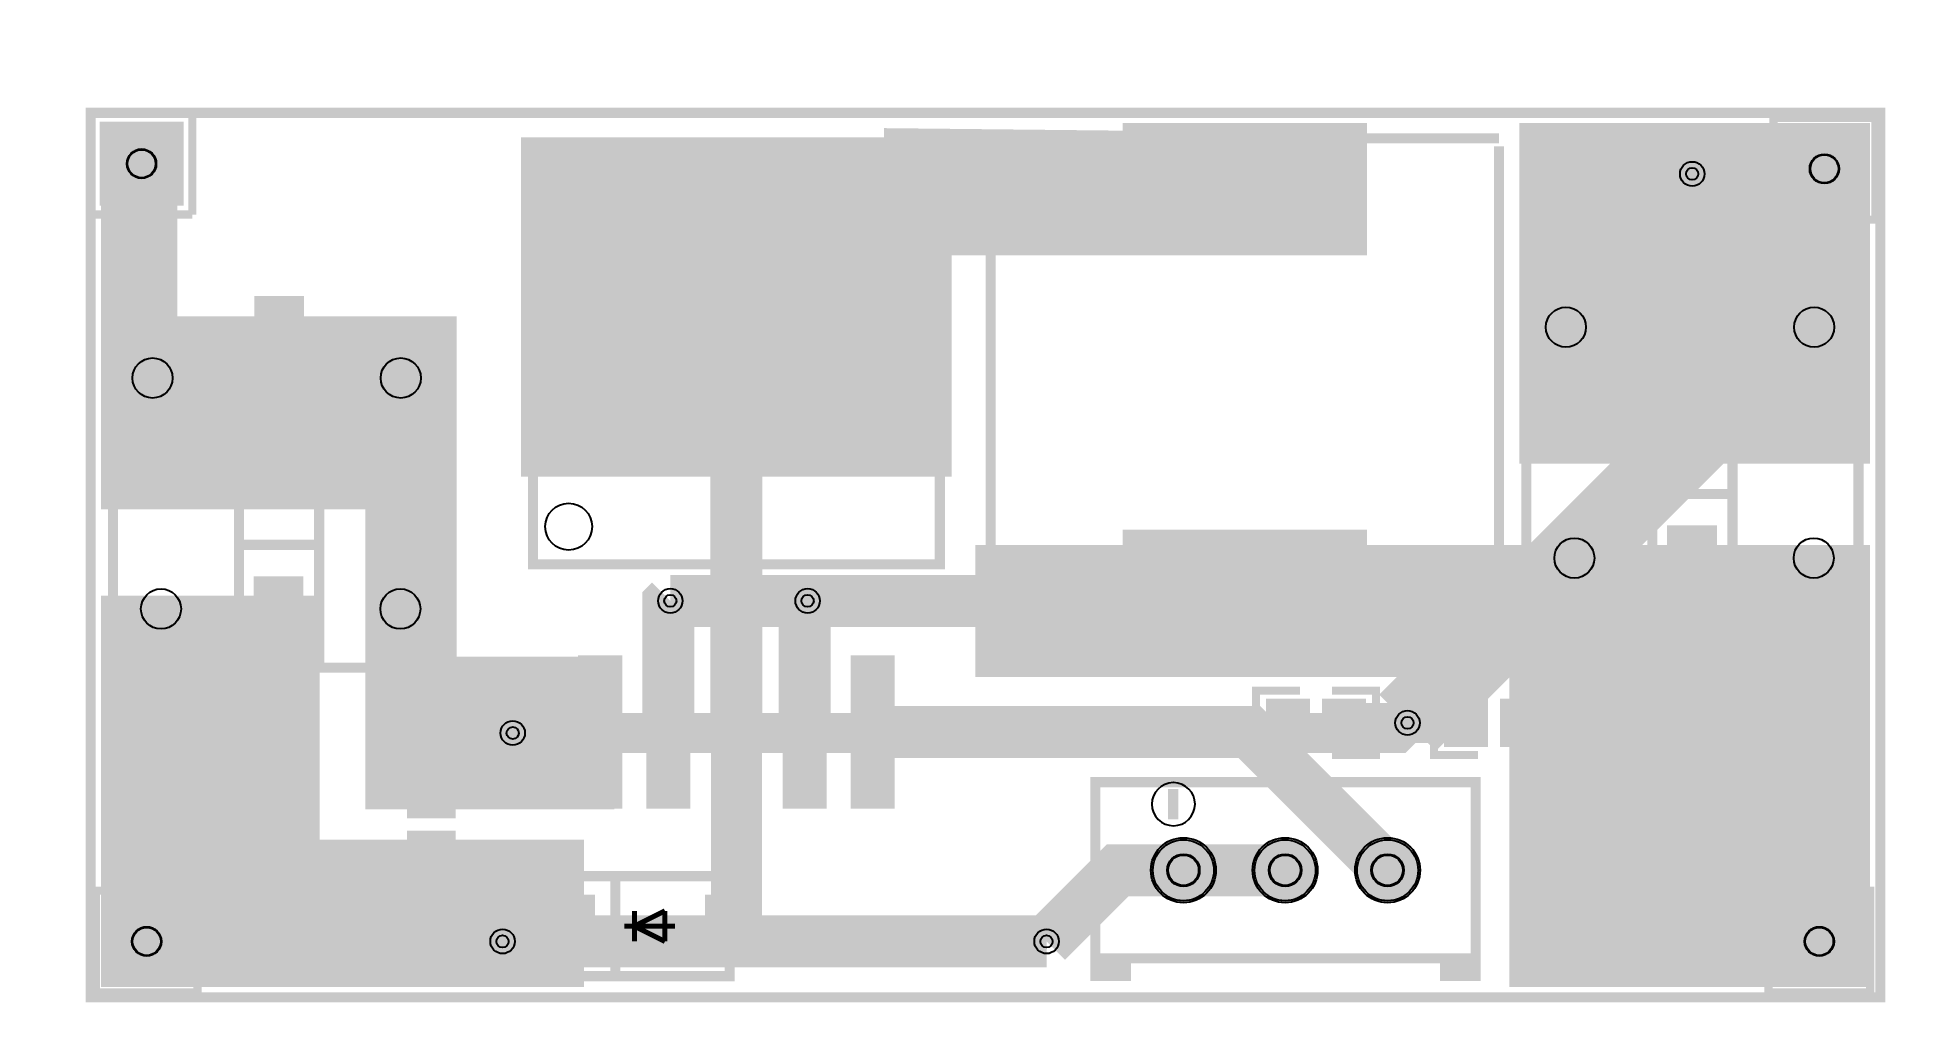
# Model space of a CAD drawing. Header units: millimetres. Extents: x -16.4 to 30.5, y -9 to 15.1.
import ezdxf

# ---------------------------------------------------------------- set-up
doc = ezdxf.new("R2010")
doc.units = ezdxf.units.MM
for name, color, linetype, true_color in [('BoardOutline', 7, 'Continuous', 0xff00ff), ('BottomLayer', 7, 'Continuous', 0x0000ff), ('BottomSolderMaskLayer', 7, 'Continuous', 0xaa00ff), ('Hole', 7, 'Continuous', 0x222222), ('Multi-Layer', 7, 'Continuous', 0xc0c0c0), ('TopLayer', 7, 'Continuous', 0xff0000), ('TopPasteMaskLayer', 7, 'Continuous', 0x808080), ('TopSilkLayer', 7, 'Continuous', 0xffcc00), ('TopSolderMaskLayer', 7, 'Continuous', 0x800080)]:
    doc.layers.add(name, color=color, linetype=linetype, true_color=true_color)

msp = doc.modelspace()

# ---------------------------------------------------------------- hatches: boundary and pattern name
at = {"layer": 'BottomSolderMaskLayer'}
for points in [[(-12.792, 12.989), (-12.792, 10.887), (-14.894, 10.887), (-14.894, 12.989)], [(29.245, 12.862), (29.245, 10.76), (27.143, 10.76), (27.143, 12.862)], [(11.369, -5.715, 1), (12.995, -5.715, 1)], [(13.909, -5.715, 1), (15.535, -5.715, 1)], [(16.469, -5.715, 1), (18.095, -5.715, 1)], [(-12.665, -6.442), (-12.665, -8.544), (-14.767, -8.544), (-14.767, -6.442)], [(29.118, -6.442), (29.118, -8.544), (27.016, -8.544), (27.016, -6.442)]]:
    msp.add_hatch(color=256, dxfattribs=at).paths.add_polyline_path(points)
at = {"layer": 'Multi-Layer'}
for points in [[(-12.843, 12.938), (-12.843, 10.938), (-14.843, 10.938), (-14.843, 12.938)], [(29.194, 12.811), (29.194, 10.811), (27.194, 10.811), (27.194, 12.811)], [(11.42, -5.715, 1), (12.944, -5.715, 1)], [(13.96, -5.715, 1), (15.484, -5.715, 1)], [(16.52, -5.715, 1), (18.044, -5.715, 1)], [(-12.716, -6.493), (-12.716, -8.493), (-14.716, -8.493), (-14.716, -6.493)], [(29.067, -6.493), (29.067, -8.493), (27.067, -8.493), (27.067, -6.493)]]:
    msp.add_hatch(color=256, dxfattribs=at).paths.add_polyline_path(points)
at = {"layer": 'TopLayer'}
for points in [[(16.764, 9.652), (16.764, 12.7), (4.699, 12.827), (4.699, 9.652)], [(10.716, 12.903), (16.716, 12.903), (16.716, 9.703), (10.716, 9.703)], [(20.574, 12.954), (20.574, 4.445), (29.337, 4.445), (29.337, 12.954), (29.21, 12.954)], [(-4.314, 12.547), (6.346, 12.547), (6.346, 4.167), (-4.314, 4.167)], [(-14.859, 11.049), (-12.954, 11.049), (-12.954, 7.747), (-14.859, 7.62)], [(25.497, 9.776), (25.497, 6.876), (24.298, 6.876), (24.298, 9.776)], [(-9.809, 8.506), (-9.809, 5.606), (-11.008, 5.606), (-11.008, 8.506)], [(-14.859, 8.128), (-5.969, 8.128), (-5.969, 3.302), (-14.859, 3.302)], [(-2.032, -0.381), (-2.032, -4.191), (-8.255, -4.191), (-8.255, 3.683), (-5.969, 3.683), (-5.969, -0.381)], [(6.985, 2.413), (29.337, 2.413), (29.337, -8.636), (20.32, -8.636), (20.32, -0.889), (6.985, -0.889)], [(10.716, 2.743), (16.716, 2.743), (16.716, -0.457), (10.716, -0.457)], [(25.486, 2.776), (25.486, -0.124), (24.287, -0.124), (24.287, 2.776)], [(-9.82, 1.506), (-9.82, -1.394), (-11.019, -1.394), (-11.019, 1.506)], [(-2.794, -4.953), (-2.794, -8.636), (-14.859, -8.636), (-14.859, 1.143), (-9.398, 1.143), (-9.398, -4.953), (-2.794, -4.953)], [(-2.922, -4.011), (-2.922, -0.511), (-1.853, -0.511), (-1.853, -4.011)], [(-1.22, -4.011), (-1.22, -0.511), (-0.151, -0.511), (-0.151, -4.011)], [(0.381, -0.889), (1.651, -0.889), (1.651, -8.001), (1.016, -8.001), (0.381, -8.001)], [(0.481, -4.011), (0.481, -0.511), (1.551, -0.511), (1.551, -4.011)], [(2.183, -4.011), (2.183, -0.511), (3.252, -0.511), (3.252, -4.011)], [(3.885, -4.011), (3.885, -0.511), (4.954, -0.511), (4.954, -4.011)], [(15.294, -2.582), (14.294, -2.582), (14.294, -1.482), (15.294, -1.482)], [(16.694, -2.582), (15.694, -2.582), (15.694, -1.482), (16.694, -1.482)], [(18.739, -1.482), (19.739, -1.482), (19.739, -2.582), (18.739, -2.582)], [(20.139, -1.482), (21.139, -1.482), (21.139, -2.582), (20.139, -2.582)], [(-6.054, -3.372), (-6.054, -4.372), (-7.154, -4.372), (-7.154, -3.372)], [(-6.054, -4.772), (-6.054, -5.772), (-7.154, -5.772), (-7.154, -4.772)], [(-2.565, -7.847), (-3.835, -7.847), (-3.835, -6.377), (-2.565, -6.377)], [(1.549, -7.847), (0.279, -7.847), (0.279, -6.377), (1.549, -6.377)]]:
    msp.add_hatch(color=256, dxfattribs=at).paths.add_polyline_path(points)
at = {"layer": 'TopPasteMaskLayer'}
for points in [[(10.716, 12.903), (16.716, 12.903), (16.716, 9.703), (10.716, 9.703)], [(-4.314, 12.547), (6.346, 12.547), (6.346, 4.167), (-4.314, 4.167)], [(25.497, 9.776), (25.497, 6.876), (24.298, 6.876), (24.298, 9.776)], [(-9.809, 8.506), (-9.809, 5.606), (-11.008, 5.606), (-11.008, 8.506)], [(10.716, 2.743), (16.716, 2.743), (16.716, -0.457), (10.716, -0.457)], [(25.486, 2.776), (25.486, -0.124), (24.287, -0.124), (24.287, 2.776)], [(-9.82, 1.506), (-9.82, -1.394), (-11.019, -1.394), (-11.019, 1.506)], [(-2.922, -4.011), (-2.922, -0.511), (-1.853, -0.511), (-1.853, -4.011)], [(-1.22, -4.011), (-1.22, -0.511), (-0.151, -0.511), (-0.151, -4.011)], [(0.481, -4.011), (0.481, -0.511), (1.551, -0.511), (1.551, -4.011)], [(2.183, -4.011), (2.183, -0.511), (3.252, -0.511), (3.252, -4.011)], [(3.885, -4.011), (3.885, -0.511), (4.954, -0.511), (4.954, -4.011)], [(15.294, -2.582), (14.294, -2.582), (14.294, -1.482), (15.294, -1.482)], [(16.694, -2.582), (15.694, -2.582), (15.694, -1.482), (16.694, -1.482)], [(18.739, -1.482), (19.739, -1.482), (19.739, -2.582), (18.739, -2.582)], [(20.139, -1.482), (21.139, -1.482), (21.139, -2.582), (20.139, -2.582)], [(-6.054, -3.372), (-6.054, -4.372), (-7.154, -4.372), (-7.154, -3.372)], [(-6.054, -4.772), (-6.054, -5.772), (-7.154, -5.772), (-7.154, -4.772)], [(-2.565, -7.847), (-3.835, -7.847), (-3.835, -6.377), (-2.565, -6.377)], [(1.549, -7.847), (0.279, -7.847), (0.279, -6.377), (1.549, -6.377)]]:
    msp.add_hatch(color=256, dxfattribs=at).paths.add_polyline_path(points)
at = {"layer": 'TopSolderMaskLayer'}
for points in [[(-12.792, 12.989), (-12.792, 10.887), (-14.894, 10.887), (-14.894, 12.989)], [(10.665, 12.954), (16.767, 12.954), (16.767, 9.652), (10.665, 9.652)], [(29.245, 12.862), (29.245, 10.76), (27.143, 10.76), (27.143, 12.862)], [(-4.365, 12.597), (6.397, 12.597), (6.397, 4.116), (-4.365, 4.116)], [(25.518, 9.899), (25.518, 6.753), (24.277, 6.753), (24.277, 9.899)], [(-9.788, 8.629), (-9.788, 5.483), (-11.029, 5.483), (-11.029, 8.629)], [(25.507, 2.899), (25.507, -0.247), (24.266, -0.247), (24.266, 2.899)], [(10.665, 2.794), (16.767, 2.794), (16.767, -0.508), (10.665, -0.508)], [(-9.799, 1.629), (-9.799, -1.517), (-11.04, -1.517), (-11.04, 1.629)], [(-2.938, -4.177), (-2.938, -0.344), (-1.837, -0.344), (-1.837, -4.177)], [(-1.236, -4.177), (-1.236, -0.344), (-0.136, -0.344), (-0.136, -4.177)], [(0.466, -4.177), (0.466, -0.344), (1.566, -0.344), (1.566, -4.177)], [(2.168, -4.177), (2.168, -0.344), (3.268, -0.344), (3.268, -4.177)], [(3.869, -4.177), (3.869, -0.344), (4.97, -0.344), (4.97, -4.177)], [(15.345, -2.633), (14.243, -2.633), (14.243, -1.431), (15.345, -1.431)], [(16.745, -2.633), (15.643, -2.633), (15.643, -1.431), (16.745, -1.431)], [(18.688, -1.431), (19.79, -1.431), (19.79, -2.633), (18.688, -2.633)], [(20.088, -1.431), (21.19, -1.431), (21.19, -2.633), (20.088, -2.633)], [(-5.998, -3.326), (-5.998, -4.418), (-7.21, -4.418), (-7.21, -3.326)], [(-5.998, -4.726), (-5.998, -5.818), (-7.21, -5.818), (-7.21, -4.726)], [(11.369, -5.715, 1), (12.995, -5.715, 1)], [(13.909, -5.715, 1), (15.535, -5.715, 1)], [(16.469, -5.715, 1), (18.095, -5.715, 1)], [(-12.665, -6.442), (-12.665, -8.544), (-14.767, -8.544), (-14.767, -6.442)], [(-2.515, -7.898), (-3.886, -7.898), (-3.886, -6.326), (-2.515, -6.326)], [(1.6, -7.898), (0.229, -7.898), (0.229, -6.326), (1.6, -6.326)], [(29.118, -6.442), (29.118, -8.544), (27.016, -8.544), (27.016, -6.442)]]:
    msp.add_hatch(color=256, dxfattribs=at).paths.add_polyline_path(points)

# ---------------------------------------------------------------- linework, layer by layer
at = {"layer": 'BoardOutline', "const_width": 0.254}
msp.add_lwpolyline([(-15.113, 13.208), (29.591, 13.208), (29.591, -8.89), (-15.113, -8.89), (-15.113, 13.208)], close=True, dxfattribs=at)
at = {"layer": 'BottomLayer'}
for points, const_width in [([(24.892, 11.684), (24.892, 5.08), (17.78, -2.032)], 2), ([(2.794, 1.016), (-0.635, 1.016)], 1.3), ([(-4.572, -2.286), (17.526, -2.286), (17.78, -2.032)], 1), ([(8.763, -7.493), (-4.826, -7.493)], 1.3)]:
    msp.add_lwpolyline(points, dxfattribs=dict(at, const_width=const_width))
at = {"layer": 'BottomSolderMaskLayer'}
for centre, radius in [((-13.843, 11.938), 0.368), ((28.194, 11.811), 0.368), ((12.182, -5.715), 0.813), ((14.722, -5.715), 0.813), ((17.282, -5.715), 0.813), ((12.182, -5.715), 0.406), ((14.722, -5.715), 0.406), ((17.282, -5.715), 0.406), ((-13.716, -7.493), 0.368), ((28.067, -7.493), 0.368)]:
    msp.add_circle(centre, radius, dxfattribs=at)
at = {"layer": 'Hole'}
for centre in [(24.892, 11.684), (-0.635, 1.016), (2.794, 1.016), (-4.572, -2.286), (17.78, -2.032), (-4.826, -7.493), (8.763, -7.493)]:
    msp.add_circle(centre, 0.152, dxfattribs=at)
at = {"layer": 'Multi-Layer'}
for centre, radius in [((-13.843, 11.938), 0.35), ((24.892, 11.684), 0.305), ((28.194, 11.811), 0.35), ((-0.635, 1.016), 0.305), ((2.794, 1.016), 0.305), ((17.78, -2.032), 0.305), ((-4.572, -2.286), 0.305), ((12.182, -5.715), 0.762), ((14.722, -5.715), 0.762), ((17.282, -5.715), 0.762), ((12.182, -5.715), 0.381), ((14.722, -5.715), 0.381), ((17.282, -5.715), 0.381), ((-13.716, -7.493), 0.35), ((-4.826, -7.493), 0.305), ((8.763, -7.493), 0.305), ((28.067, -7.493), 0.35)]:
    msp.add_circle(centre, radius, dxfattribs=at)
at = {"layer": 'TopLayer'}
for points, const_width in [([(24.892, 11.684), (24.897, 11.679), (24.897, 8.326)], 1), ([(1.016, -2.261), (1.016, 8.357)], 1.3), ([(-0.686, -2.261), (-0.686, 0.965), (-0.635, 1.016)], 1.3), ([(2.718, -2.261), (2.718, 0.94), (2.794, 1.016)], 1.3), ([(2.794, 1.016), (7.874, 1.016)], 1.3), ([(-4.572, -2.286), (-4.547, -2.261), (-2.388, -2.261)], 1), ([(4.42, -2.261), (13.828, -2.261), (17.282, -5.715)], 1.3), ([(16.194, -2.032), (17.78, -2.032)], 1), ([(17.78, -2.032), (19.239, -2.032)], 1), ([(12.182, -5.715), (10.541, -5.715), (8.763, -7.493)], 1.3), ([(14.722, -5.715), (12.182, -5.715)], 1.3), ([(-4.826, -7.493), (-3.581, -7.493), (-3.2, -7.112)], 1.3)]:
    msp.add_lwpolyline(points, dxfattribs=dict(at, const_width=const_width))
at = {"layer": 'TopSilkLayer'}
for points, const_width in [([(-12.573, 10.668), (-15.113, 10.668), (-15.113, 13.208), (-12.573, 13.208), (-12.573, 11.303)], 0.203), ([(29.464, 10.541), (26.924, 10.541), (26.924, 13.081), (29.464, 13.081), (29.464, 11.176)], 0.203), ([(7.366, -0.127), (7.366, 12.573), (20.066, 12.573)], 0.254), ([(20.066, -0.127), (20.066, 12.373)], 0.254), ([(-12.573, 10.668), (-12.573, 11.303)], 0.203), ([(29.464, 10.541), (29.464, 11.176)], 0.203), ([(6.096, 10.389), (6.096, 1.93), (-4.064, 1.93), (-4.064, 10.389)], 0.254), ([(20.747, 1.925), (20.747, 8.926)], 0.254), ([(20.747, 8.926), (29.047, 8.926)], 0.254), ([(23.896, 0.625), (23.896, 8.926)], 0.254), ([(25.898, 0.625), (25.898, 8.923)], 0.254), ([(29.047, 1.925), (29.047, 8.926)], 0.254), ([(-14.559, 0.655), (-14.559, 7.656)], 0.254), ([(-14.559, 7.656), (-6.259, 7.656)], 0.254), ([(-11.41, -0.645), (-11.41, 7.656)], 0.254), ([(-9.408, -0.645), (-9.408, 7.653)], 0.254), ([(-6.259, 0.655), (-6.259, 7.656)], 0.254), ([(25.888, 5.916), (23.896, 5.916)], 0.254), ([(-9.418, 4.646), (-11.41, 4.646)], 0.254), ([(25.898, 3.686), (23.906, 3.686)], 0.254), ([(-9.408, 2.416), (-11.4, 2.416)], 0.254), ([(21.897, 0.615), (20.747, 1.915)], 0.254), ([(27.907, 0.615), (29.047, 1.925)], 0.254), ([(-13.409, -0.655), (-14.559, 0.645)], 0.254), ([(-7.399, -0.655), (-6.259, 0.655)], 0.254), ([(27.897, 0.615), (21.897, 0.615)], 0.254), ([(20.066, -0.127), (7.566, -0.127)], 0.254), ([(-7.409, -0.655), (-13.409, -0.655)], 0.254), ([(15.094, -2.832), (13.994, -2.832), (13.994, -1.232), (15.094, -1.232)], 0.2), ([(15.894, -2.832), (16.994, -2.832), (16.994, -1.832), (16.994, -1.232), (15.894, -1.232)], 0.2), ([(19.539, -1.232), (18.439, -1.232), (18.439, -2.232), (18.439, -2.832), (19.539, -2.832)], 0.2), ([(20.339, -1.232), (21.439, -1.232), (21.439, -2.832), (20.339, -2.832)], 0.2), ([(-5.804, -4.172), (-5.804, -3.072), (-6.804, -3.072), (-7.404, -3.072), (-7.404, -4.172)], 0.2), ([(11.928, -4.445), (11.928, -4.064), (11.928, -3.683), (11.928, -4.064)], 0.254), ([(-5.804, -4.972), (-5.804, -6.072), (-7.404, -6.072), (-7.404, -4.972)], 0.2), ([(-3.15, -6.096), (-3.15, -5.862), (0.848, -5.862), (0.848, -6.096)], 0.254), ([(-2.007, -8.357), (-2.007, -5.867)], 0.254), ([(-12.446, -8.763), (-14.986, -8.763), (-14.986, -6.223), (-12.446, -6.223), (-12.446, -8.128)], 0.203), ([(29.337, -8.763), (26.797, -8.763), (26.797, -6.223), (29.337, -6.223), (29.337, -8.128)], 0.203), ([(-0.77, -6.731), (-1.532, -7.112)], 0.127), ([(-1.532, -7.112), (-1.532, -6.731)], 0.127), ([(-0.77, -7.112), (-0.77, -6.731)], 0.127), ([(-0.516, -7.112), (-1.786, -7.112)], 0.127), ([(-0.77, -7.493), (-1.532, -7.112)], 0.127), ([(-1.532, -7.112), (-1.532, -7.493)], 0.127), ([(-0.77, -7.112), (-0.77, -7.493)], 0.127), ([(-12.446, -8.763), (-12.446, -8.128)], 0.203), ([(-3.15, -8.128), (-3.15, -8.362), (0.848, -8.362), (0.848, -8.128)], 0.254), ([(29.337, -8.763), (29.337, -8.128)], 0.203)]:
    msp.add_lwpolyline(points, dxfattribs=dict(at, const_width=const_width))
at = {"layer": 'TopSilkLayer', "const_width": 0.254}
for points in [[(9.982, -7.915), (9.982, -3.515), (19.482, -3.515), (19.482, -7.915), (9.982, -7.915)], [(9.982, -8.355), (9.982, -8.155), (10.744, -8.155), (10.744, -8.355), (9.982, -8.355)], [(18.72, -8.355), (18.72, -8.155), (19.482, -8.155), (19.482, -8.355), (18.72, -8.355)]]:
    msp.add_lwpolyline(points, close=True, dxfattribs=at)
at = {"layer": 'TopSilkLayer'}
for centre, radius in [((21.737, 7.854), 0.5), ((27.937, 7.854), 0.5), ((-13.569, 6.584), 0.5), ((-7.369, 6.584), 0.5), ((-3.175, 2.87), 0.584), ((21.948, 2.085), 0.5), ((27.927, 2.085), 0.5), ((-13.358, 0.815), 0.5), ((-7.379, 0.815), 0.5)]:
    msp.add_circle(centre, radius, dxfattribs=at)
msp.add_arc((11.933, -4.064), 0.539, 90.5402, 89.4598, dxfattribs=at)
at = {"layer": 'TopSolderMaskLayer'}
for centre, radius in [((-13.843, 11.938), 0.368), ((28.194, 11.811), 0.368), ((12.182, -5.715), 0.813), ((14.722, -5.715), 0.813), ((17.282, -5.715), 0.813), ((12.182, -5.715), 0.406), ((14.722, -5.715), 0.406), ((17.282, -5.715), 0.406), ((-13.716, -7.493), 0.368), ((28.067, -7.493), 0.368)]:
    msp.add_circle(centre, radius, dxfattribs=at)

doc.saveas('drawing.dxf')
